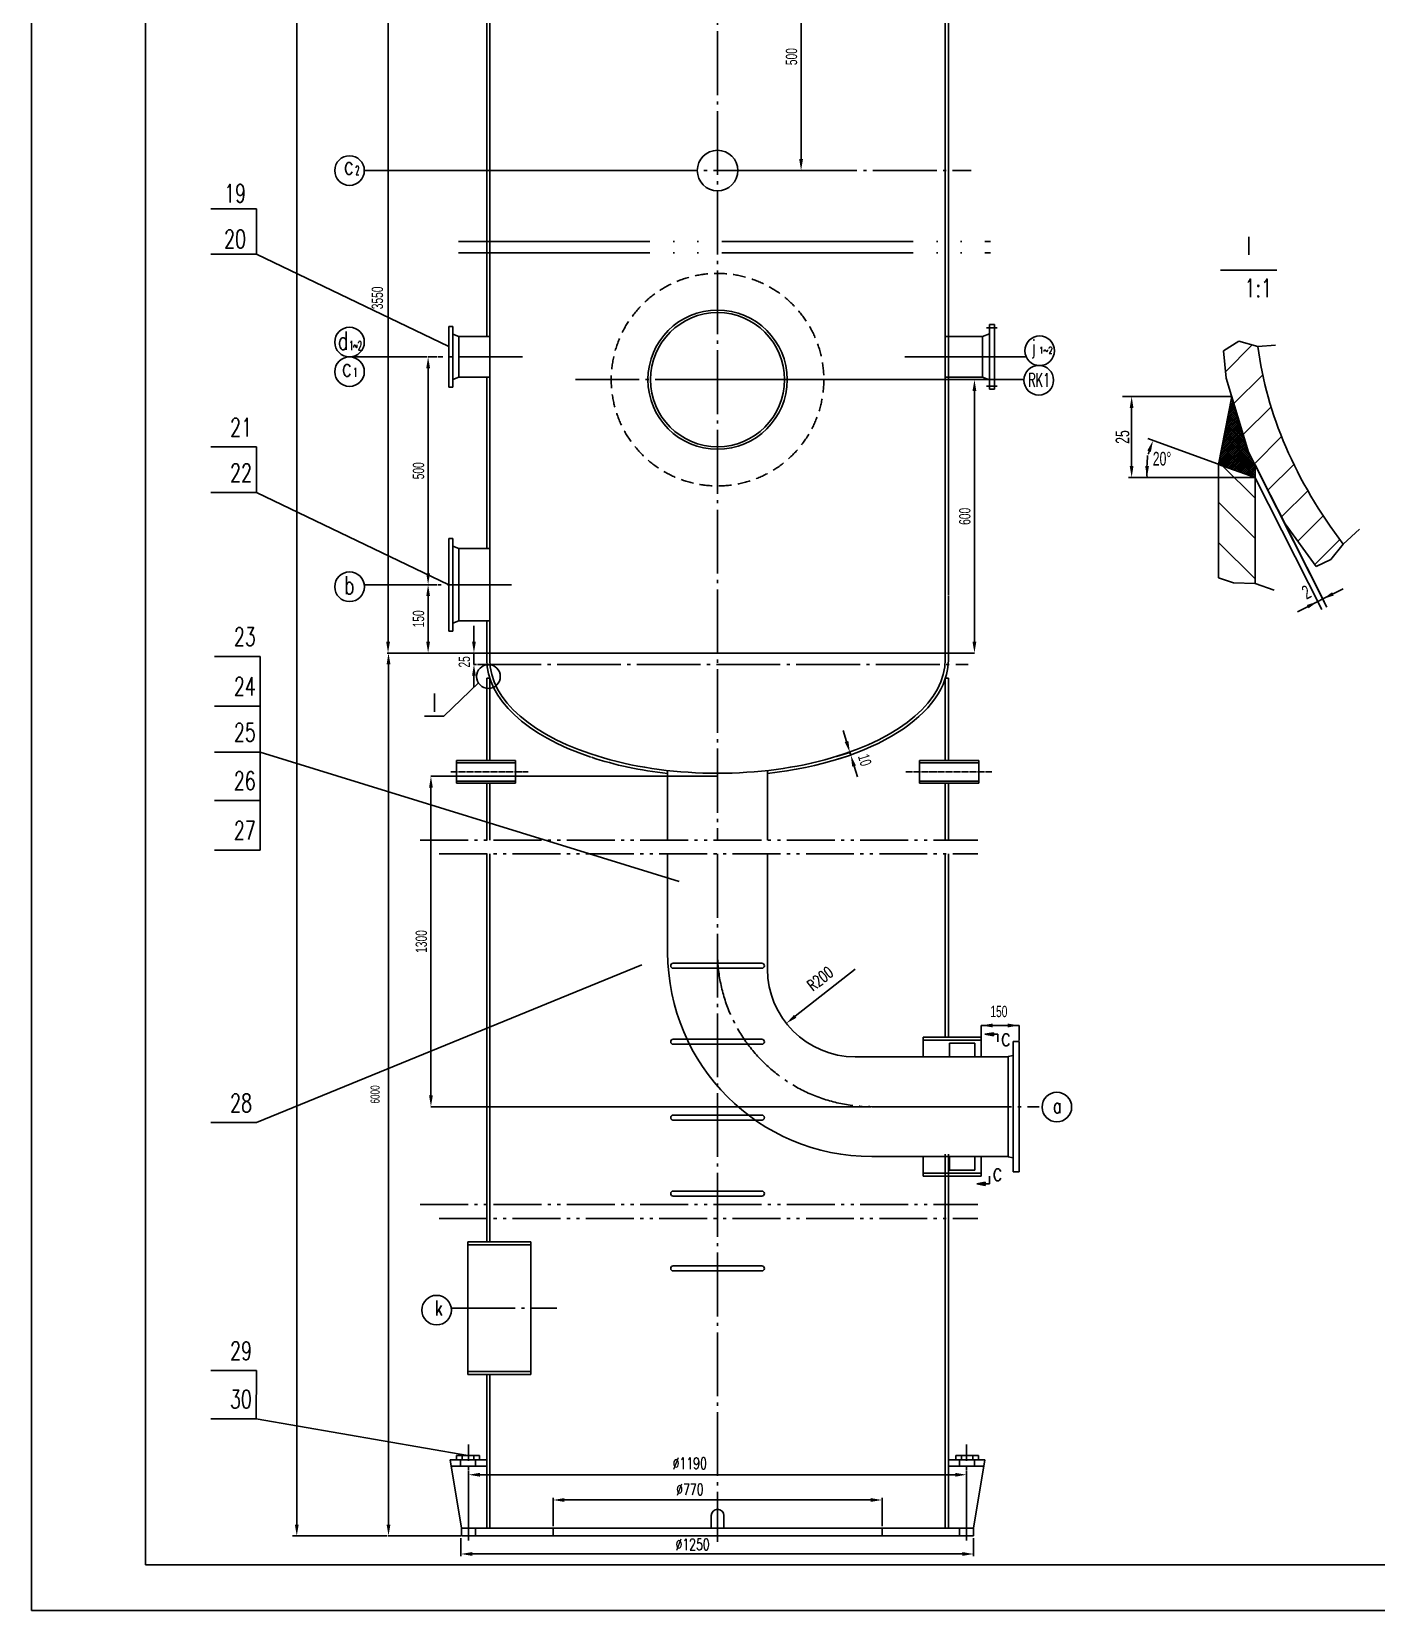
# Model space of a CAD drawing. Extents: x -16247 to -10307, y 4801 to 15314.
# Drawn here: x -16247 to -13295, y 4801 to 8267 of the extents above; entities that cross this region are included whole.
import ezdxf

# ---------------------------------------------------------------- set-up
doc = ezdxf.new("R2010")
doc.units = 0
doc.header["$LTSCALE"] = 70
doc.header["$MEASUREMENT"] = 0
for name, pattern in [('ACAD_ISO05W100', [33, 24, -3, 0, -3, 0, -3]), ('CENTER', [2.5, 2, -0.2, 0.1, -0.2]), ('DASHED', [0.6, 0.4, -0.2]), ('PHANTOM', [2.3, 1.5, -0.2, 0.1, -0.2, 0.1, -0.2])]:
    doc.linetypes.add(name, pattern=pattern)
doc.layers.get('0').update_dxf_attribs({"linetype": 'CONTINUOUS'})
for name, color, linetype in [('1', 1, 'CENTER'), ('2', 2, 'DASHED'), ('3', 3, 'CONTINUOUS'), ('5', 5, 'PHANTOM'), ('6', 6, 'CONTINUOUS')]:
    doc.layers.add(name, color=color, linetype=linetype)
doc.styles.add('HZ', font='TXT.SHX', dxfattribs={"width": 0.7, "bigfont": 'HZTXT.SHX'})
doc.styles.add('HZ1', font='TXT.SHX', dxfattribs={"width": 0.7, "bigfont": 'HZTXT.SHX'})
doc.styles.get("Standard").update_dxf_attribs({"font": 'GBTXT', "width": 0.67, "bigfont": 'INTECAD'})

msp = doc.modelspace()

# ---------------------------------------------------------------- hatches: boundary and pattern name
h = msp.add_hatch()
h.set_pattern_fill('_U', color=256, scale=3, angle=45, style=0, double=1, pattern_type=0)
h.set_pattern_definition([(45, (-4974.4355, 5706.4098), (-2.1213203, 2.1213203), []), (135, (-4974.4355, 5706.4098), (-2.1213203, -2.1213203), [])])
h.paths.add_polyline_path([(-13612.7, 7465.4), (-13641.6, 7316.6), (-13638.1, 7315.3), (-13561.6, 7288), (-13561.6, 7315.4), (-13575.9, 7343.5)])
at = {"layer": '3'}
h = msp.add_hatch(color=256, dxfattribs=at)
h.paths.add_polyline_path([(-14154.5, 6065.7), (-14135.5, 6062.2), (-14135.5, 6065.7)])
h.paths.add_polyline_path([(-14154.5, 6065.7), (-14135.5, 6065.7), (-14135.5, 6069.2)])
h = msp.add_hatch(color=256, dxfattribs=at)
h.paths.add_polyline_path([(-14153.7, 5741.1), (-14172.6, 5737.6), (-14153.7, 5737.6)])
h.paths.add_polyline_path([(-14153.7, 5737.6), (-14172.6, 5737.6), (-14153.7, 5734)])

# ---------------------------------------------------------------- linework, layer by layer
for p, q in [((-16247.2, 15313.7), (-16247.2, 4801.2)), ((-15665.1, 4989.8), (-15665.1, 15078.7)), ((-15464.7, 6927.6), (-15464.7, 8436.6)), ((-14558.1, 8436.6), (-14558.1, 7986.6)), ((-14739.5, 7961.6), (-14558.1, 7961.6)), ((-15853.7, 7877.7), (-15753.7, 7877.7)), ((-15753.7, 7877.7), (-15753.7, 7777.7)), ((-15853.7, 7777.7), (-15753.7, 7777.7)), ((-15753.7, 7777.7), (-15331.5, 7575.5)), ((-14127.5, 7616.6), (-14151.1, 7616.6)), ((-13631, 7566.1), (-13597.3, 7587.1)), ((-13626.4, 7520), (-13567.6, 7578.8)), ((-13597.3, 7587.1), (-13555.4, 7575.5)), ((-13555.4, 7575.5), (-13516.7, 7578.3)), ((-15356.7, 7552.6), (-15376.8, 7552.6)), ((-15376.8, 7077.6), (-15376.8, 7527.6)), ((-14330.2, 7552.6), (-14063.9, 7552.6)), ((-14254.3, 7552.6), (-14117.3, 7552.6)), ((-14739.5, 7502.6), (-14177.6, 7502.6)), ((-14330.2, 7502.6), (-14069.4, 7502.6)), ((-14127.5, 7488.6), (-14151.1, 7488.6)), ((-13608.1, 7450), (-13544.8, 7513.2)), ((-14177.6, 7477.6), (-14177.6, 6927.6)), ((-13587.6, 7382.1), (-13526.6, 7443.1)), ((-15853.7, 7354.9), (-15753.7, 7354.9)), ((-15753.7, 7354.9), (-15753.7, 7254.9)), ((-13563, 7318.2), (-13503.5, 7377.8)), ((-13632.8, 7313.4), (-13561.6, 7242.2)), ((-13561.6, 7315.4), (-13410.2, 7015.8)), ((-13533.2, 7259.7), (-13476.4, 7316.5)), ((-15853.7, 7254.9), (-15753.7, 7254.9)), ((-15753.7, 7254.9), (-15331.5, 7052.6)), ((-13503.3, 7201.2), (-13445.7, 7258.8)), ((-13641.6, 7233.8), (-13561.6, 7153.8)), ((-13467.9, 7148.2), (-13412.1, 7204)), ((-13368.1, 7141.5), (-13332.2, 7174.1)), ((-13641.6, 7145.5), (-13561.6, 7065.5)), ((-13430.6, 7097.1), (-13375.8, 7151.9)), ((-13395.2, 7108.2), (-13368.1, 7141.5)), ((-13427.3, 7092.6), (-13395.2, 7108.2)), ((-15378.8, 7052.6), (-15376.8, 7052.6)), ((-15356.7, 7052.6), (-15376.8, 7052.6)), ((-13641.6, 7067.8), (-13609, 7057)), ((-13609, 7057), (-13561.6, 7055.2)), ((-13561.6, 7055.2), (-13519.7, 7040.9)), ((-15376.8, 6927.6), (-15376.8, 7027.6)), ((-15276.2, 6927.6), (-15276.2, 6962.1)), ((-15466.7, 6902.6), (-15464.7, 6902.6)), ((-15249.2, 6902.6), (-15464.7, 6902.6)), ((-15358.9, 6902.6), (-15376.8, 6902.6)), ((-15270.7, 6902.6), (-15276.2, 6902.6)), ((-15276.2, 6877.6), (-15276.2, 6902.6)), ((-14739.5, 6902.6), (-14177.6, 6902.6)), ((-15845.4, 6895.1), (-15745.4, 6895.1)), ((-15745.4, 6895.1), (-15745.4, 6685.2)), ((-15463.7, 4989.8), (-15463.7, 6877.6)), ((-15270.7, 6877.6), (-15276.2, 6877.6)), ((-15266.5, 6837.3), (-15342, 6764.2)), ((-15276.2, 6852.6), (-15276.2, 6827.6)), ((-15845.4, 6786.1), (-15745.4, 6786.1)), ((-15342, 6764.2), (-15384.8, 6764.2)), ((-14458.3, 6708.4), (-14465.6, 6732.3)), ((-15845.4, 6685.2), (-15745.4, 6685.2)), ((-15745.6, 6685.2), (-14825.8, 6401.3)), ((-15745.4, 6685.2), (-15745.5, 6469.9)), ((-14480, 6675.6), (-14451, 6684.5)), ((-14478.1, 6669.4), (-14449.1, 6678.3)), ((-14449.1, 6678.3), (-14451.1, 6685.2)), ((-14441.8, 6654.4), (-14434.5, 6630.5)), ((-14743.5, 6632), (-15370.6, 6632)), ((-15370.6, 6607), (-15370.6, 5931.8)), ((-15845.6, 6578.9), (-15745.6, 6578.9)), ((-15845.6, 6469.9), (-15745.6, 6469.9)), ((-15753.7, 5871.8), (-14907.4, 6218.3)), ((-14439.3, 6209), (-14571, 6105.2)), ((-14162.6, 6052), (-14162.6, 6085.1)), ((-14162.6, 6085.1), (-14079.3, 6085.1)), ((-14079.3, 6052), (-14079.3, 6085.1)), ((-14404.9, 5906.8), (-15370.6, 5906.8)), ((-15853.7, 5871.8), (-15753.7, 5871.8)), ((-15853.7, 5327.7), (-15753.7, 5327.7)), ((-15753.7, 5327.7), (-15754.1, 5221.6)), ((-15854.1, 5221.6), (-15754.1, 5221.6)), ((-15754.1, 5221.6), (-15289.3, 5141.5)), ((-15288.2, 5106.8), (-15288.2, 5094)), ((-15263.2, 5099), (-14219.8, 5099)), ((-14194.8, 5106.8), (-14194.8, 5094)), ((-15102.6, 4986.5), (-15102.6, 5048.6)), ((-15077.6, 5043.6), (-14405.4, 5043.6)), ((-14380.4, 4986.5), (-14380.4, 5048.6)), ((-15466.7, 4964.8), (-15674.2, 4964.8)), ((-15304.7, 4964.8), (-15464.7, 4964.8)), ((-15304.7, 4959.8), (-15304.7, 4920.1)), ((-14179.3, 4959.8), (-14179.3, 4920.1)), ((-15279.7, 4925.1), (-14204.3, 4925.1)), ((-16247.2, 4801.2), (-10307.2, 4801.2))]:
    msp.add_line(p, q)
at = {"color": 0}
for p, q in [((-14786, 7961.6), (-15516.8, 7961.6)), ((-15378.8, 7552.6), (-15549.3, 7552.6)), ((-13613.7, 7465.4), (-13852.5, 7465.4)), ((-13832.5, 7440.4), (-13832.5, 7313)), ((-13638.1, 7315.3), (-13796.8, 7373.1)), ((-13641.6, 7288), (-13839.4, 7288)), ((-13838.4, 7288), (-13812.5, 7288)), ((-13641.6, 7288), (-13561.6, 7288)), ((-13561.1, 7287.1), (-13414.9, 6997.8)), ((-13550.1, 7292.7), (-13403.9, 7003.4)), ((-15378.8, 7052.6), (-15517, 7052.6)), ((-13412.9, 7021.2), (-13368.3, 7043.8)), ((-13468.5, 6993.1), (-13423.9, 7015.6)), ((-13423.9, 7015.6), (-13412.9, 7021.2)), ((-14058.3, 5906.8), (-14035.3, 5906.8))]:
    msp.add_line(p, q, dxfattribs=at)
for centre, radius in [((-15549.3, 7961.6), 32.5), ((-15549.3, 7585.1), 32.5), ((-14034.4, 7566.1), 32.5), ((-15549.3, 7520.1), 32.5), ((-14036.3, 7501.4), 32.5), ((-15549.2, 7048.1), 32.5), ((-15244.4, 6851), 26), ((-13996.7, 5906.1), 32.5), ((-15358.1, 5460.3), 32.5)]:
    msp.add_circle(centre, radius)
for centre, start, end in [((-13500.4, 7304.1), 173.8891, 183.0775), ((-13506, 7267.2), 164.8012, 166.0637)]:
    msp.add_arc(centre, 298.7, start, end, dxfattribs=at)
for points in [[(-14562.2, 7986.6), (-14553.9, 7986.6), (-14558.1, 7961.6)], [(-15380.9, 7527.6), (-15372.6, 7527.6), (-15376.8, 7552.6)], [(-14181.8, 7477.6), (-14173.4, 7477.6), (-14177.6, 7502.6)], [(-15380.9, 7077.6), (-15372.6, 7077.6), (-15376.8, 7052.6)], [(-15380.9, 7027.6), (-15372.6, 7027.6), (-15376.8, 7052.6)], [(-15468.9, 6927.6), (-15460.5, 6927.6), (-15464.7, 6902.6)], [(-15467.9, 6877.6), (-15459.5, 6877.6), (-15463.7, 6902.6)], [(-15380.9, 6927.6), (-15372.6, 6927.6), (-15376.8, 6902.6)], [(-15280.4, 6927.6), (-15272, 6927.6), (-15276.2, 6902.6)], [(-14181.8, 6927.6), (-14173.4, 6927.6), (-14177.6, 6902.6)], [(-15280.4, 6852.6), (-15272, 6852.6), (-15276.2, 6877.6)], [(-14454.3, 6709.6), (-14462.3, 6707.2), (-14451, 6684.5)], [(-14437.8, 6655.6), (-14445.8, 6653.1), (-14449.1, 6678.3)], [(-15374.7, 6607), (-15366.4, 6607), (-15370.6, 6632)], [(-14573.6, 6108.4), (-14568.4, 6101.9), (-14590.6, 6089.7)], [(-14137.6, 6089.3), (-14137.6, 6080.9), (-14162.6, 6085.1)], [(-14104.3, 6089.3), (-14104.3, 6080.9), (-14079.3, 6085.1)], [(-15374.7, 5931.8), (-15366.4, 5931.8), (-15370.6, 5906.8)], [(-15263.2, 5103.2), (-15263.2, 5094.8), (-15288.2, 5099)], [(-14219.8, 5103.2), (-14219.8, 5094.8), (-14194.8, 5099)], [(-15077.6, 5047.8), (-15077.6, 5039.4), (-15102.6, 5043.6)], [(-14405.4, 5047.8), (-14405.4, 5039.4), (-14380.4, 5043.6)], [(-15669.3, 4989.8), (-15660.9, 4989.8), (-15665.1, 4964.8)], [(-15467.9, 4989.8), (-15459.5, 4989.8), (-15463.7, 4964.8)], [(-15279.7, 4929.3), (-15279.7, 4920.9), (-15304.7, 4925.1)], [(-14204.3, 4929.3), (-14204.3, 4920.9), (-14179.3, 4925.1)]]:
    msp.add_solid(points)
for points in [[(-13832.5, 7465.4), (-13828.4, 7440.4), (-13836.7, 7440.4)], [(-13785.6, 7369), (-13790.3, 7344.1), (-13798.1, 7347)], [(-13832.5, 7288), (-13836.7, 7313), (-13828.4, 7313)], [(-13798.7, 7288), (-13794.5, 7313), (-13802.8, 7313)], [(-13412.9, 7021.2), (-13392.5, 7036.2), (-13388.7, 7028.8)], [(-13423.9, 7015.6), (-13444.4, 7000.6), (-13448.1, 7008.1)]]:
    msp.add_solid(points, dxfattribs=at)
at = {"layer": '1'}
for p, q in [((-15275.4, 7961.6), (-14184.6, 7961.6)), ((-14117.3, 7552.6), (-14330.2, 7552.6)), ((-15268.7, 6877.6), (-14191.5, 6877.6)), ((-14741.5, 6693), (-14741.5, 6492)), ((-14741.5, 6461.5), (-14741.5, 4951.7)), ((-14236.2, 5906.8), (-14047.3, 5906.8)), ((-15326, 5464.8), (-15094.3, 5464.8)), ((-15288.2, 4954.5), (-15288.2, 5165.2)), ((-14194.8, 4954.5), (-14194.8, 5165.2))]:
    msp.add_line(p, q, dxfattribs=at)
at = {"layer": '1', "linetype": 'CENTER'}
for p, q in [((-15169.7, 7552.6), (-15354.7, 7552.6)), ((-15053.6, 7502.6), (-14418.5, 7502.6)), ((-15194.1, 7052.6), (-15354.7, 7052.6))]:
    msp.add_line(p, q, dxfattribs=at)
at = {"layer": '1', "ltscale": 0.1}
for p, q in [((-15326.9, 6641.6), (-15157.2, 6641.6)), ((-14139.4, 6641.6), (-14329.8, 6641.6))]:
    msp.add_line(p, q, dxfattribs=at)
at = {"layer": '1', "linetype": 'Continuous'}
msp.add_line((-14402.9, 5906.8), (-14236.2, 5906.8), dxfattribs=at)
at = {"layer": '1'}
msp.add_arc((-14402.9, 6245.5), 338.6, 180, 270, dxfattribs=at)
at = {"layer": '2'}
msp.add_circle((-14741.5, 7502.6), 233.3, dxfattribs=at)
for centre, start, end in [((-14838.7, 5882.8), 90, 270), ((-14644.3, 5882.8), 270, 90)]:
    msp.add_arc(centre, 5.56, start, end, dxfattribs=at)
at = {"layer": '3', "color": 1, "linetype": 'CENTER'}
msp.add_line((-14741.5, 15092.2), (-14741.5, 6492), dxfattribs=at)
at = {"layer": '3'}
for p, q in [((-14241.5, 8099.2), (-14241.5, 9512)), ((-15241.5, 6888.7), (-15241.5, 8764.9)), ((-15248.2, 8625.2), (-15248.2, 7598.4)), ((-14234.8, 8325.1), (-14234.8, 7029.5)), ((-14241.5, 6888.7), (-14241.5, 8312.3)), ((-15248.2, 7812.3), (-15248.2, 7604)), ((-15248.2, 7812.3), (-15248.2, 7597.1)), ((-13637.5, 7742.6), (-13513.6, 7742.6)), ((-15322.6, 7619.3), (-15331.5, 7619.3)), ((-15309.3, 7597.1), (-15322.6, 7602.2)), ((-15241.5, 7597.1), (-15309.3, 7597.1)), ((-14241.5, 7597.1), (-14160.2, 7597.1)), ((-14160.2, 7597.1), (-14144.2, 7603.2)), ((-14160.2, 7597.1), (-14160.2, 7508.1)), ((-14144.2, 7623.7), (-14133.5, 7623.7)), ((-14144.2, 7623.7), (-14144.2, 7481.4)), ((-14133.5, 7623.7), (-14133.5, 7481.4)), ((-15322.6, 7485.9), (-15331.5, 7485.9)), ((-15309.3, 7508.1), (-15322.6, 7503)), ((-15241.5, 7508.1), (-15309.3, 7508.1)), ((-15248.2, 7508.1), (-15248.2, 7132.1)), ((-14241.5, 7508.1), (-14160.2, 7508.1)), ((-14160.2, 7508.1), (-14144.2, 7502)), ((-14144.2, 7481.4), (-14133.5, 7481.4)), ((-13612.7, 7465.4), (-13641.6, 7316.6)), ((-13641.6, 7316.6), (-13641.6, 7067.8)), ((-13641.6, 7316.6), (-13561.6, 7288)), ((-13561.6, 7315.4), (-13561.6, 7055.2)), ((-15331.5, 7154.3), (-15331.5, 6950.9)), ((-15322.6, 7154.3), (-15331.5, 7154.3)), ((-15322.6, 7154.3), (-15322.6, 6950.9)), ((-15309.3, 7132.1), (-15322.6, 7137.2)), ((-15241.5, 7132.1), (-15309.3, 7132.1)), ((-15309.3, 7132.1), (-15309.3, 6973.1)), ((-15248.2, 7132.1), (-15241.5, 7132.1)), ((-15248.2, 7052.6), (-15241.5, 7052.6)), ((-14234.8, 7028.3), (-14234.8, 6888.7)), ((-15309.3, 6973.1), (-15322.6, 6968)), ((-15241.5, 6973.1), (-15309.3, 6973.1)), ((-15248.2, 6973.1), (-15248.2, 6888.7)), ((-15248.2, 6973.1), (-15241.5, 6973.1)), ((-15322.6, 6950.9), (-15331.5, 6950.9)), ((-15248.2, 6902.6), (-14234.8, 6902.6)), ((-15248.2, 6847.2), (-15248.2, 6666.4)), ((-15241.5, 6847.2), (-15248.2, 6847.2)), ((-15241.5, 6847.2), (-15241.5, 6666.4)), ((-14241.5, 6847.2), (-14234.8, 6847.2)), ((-14241.5, 6847.2), (-14241.5, 6666.4)), ((-14234.8, 6847.2), (-14234.8, 6666.4)), ((-15184.7, 6666.4), (-15314.8, 6666.4)), ((-15314.8, 6666.4), (-15314.8, 6616.9)), ((-15184.7, 6661.9), (-15314.8, 6661.9)), ((-15184.7, 6666.4), (-15184.7, 6616.9)), ((-14298.3, 6666.4), (-14168.2, 6666.4)), ((-14298.3, 6666.4), (-14298.3, 6616.9)), ((-14298.3, 6661.9), (-14168.2, 6661.9)), ((-14168.2, 6666.4), (-14168.2, 6616.9)), ((-15184.7, 6621.4), (-15314.8, 6621.4)), ((-14851, 6644.8), (-14851, 6492.4)), ((-14632, 6644.8), (-14632, 6492)), ((-14298.3, 6621.4), (-14168.2, 6621.4)), ((-15184.7, 6616.9), (-15314.8, 6616.9)), ((-15248.2, 6616.9), (-15248.2, 6492)), ((-15241.5, 6616.9), (-15241.5, 6492)), ((-14298.3, 6616.9), (-14168.2, 6616.9)), ((-14241.5, 6616.9), (-14241.5, 6492)), ((-14234.8, 6616.9), (-14234.8, 6492)), ((-15248.2, 6461.5), (-15248.2, 6245.5)), ((-15241.5, 6461.5), (-15241.5, 6245.5)), ((-14851, 6461.9), (-14851, 6413.9)), ((-14632, 6461.5), (-14632, 6413.5)), ((-14241.5, 6461.5), (-14241.5, 6059.4)), ((-14234.8, 6461.5), (-14234.8, 6059.4)), ((-14851, 6413.9), (-14851, 6245.5)), ((-14632, 6413.5), (-14632, 6245.5)), ((-15248.2, 6250.9), (-15248.2, 5610.3)), ((-15241.5, 6250.9), (-15241.5, 5610.3)), ((-14838.7, 6221.7), (-14802.3, 6221.7)), ((-14838.7, 6210.6), (-14802.3, 6210.6)), ((-14802.3, 6221.7), (-14785.1, 6221.7)), ((-14802.3, 6210.6), (-14800.8, 6210.6)), ((-14752, 6210.6), (-14802.3, 6210.6)), ((-14785.1, 6221.7), (-14743.9, 6221.7)), ((-14752, 6210.6), (-14680.7, 6210.6)), ((-14743.9, 6221.7), (-14680.7, 6221.7)), ((-14680.7, 6221.7), (-14644.3, 6221.7)), ((-14680.7, 6210.6), (-14644.3, 6210.6)), ((-15248.2, 6123.8), (-15248.2, 6010.7)), ((-15241.5, 6123.8), (-15241.5, 6010.7)), ((-14154.5, 6065.7), (-14135.5, 6069.2)), ((-14154.5, 6065.7), (-14126.5, 6065.7)), ((-14154.5, 6065.7), (-14135.5, 6062.2)), ((-14135.5, 6069.2), (-14135.5, 6065.7)), ((-14135.5, 6062.2), (-14135.5, 6065.7)), ((-14126.5, 6049), (-14126.5, 6065.7)), ((-14838.7, 6055.1), (-14802.3, 6055.1)), ((-14838.7, 6044), (-14802.3, 6044)), ((-14802.3, 6055.1), (-14680.7, 6055.1)), ((-14802.3, 6044), (-14680.7, 6044)), ((-14680.7, 6055.1), (-14644.3, 6055.1)), ((-14680.7, 6044), (-14644.3, 6044)), ((-14290.4, 6059.4), (-14162.6, 6059.4)), ((-14290.4, 6059.4), (-14290.4, 6016.3)), ((-14290.4, 6052.7), (-14162.6, 6052.7)), ((-14232.1, 6046.4), (-14176.5, 6046.4)), ((-14232.1, 6046.4), (-14232.1, 6016.3)), ((-14176.5, 6046.4), (-14176.5, 6016.3)), ((-14162.6, 6059.4), (-14162.6, 6016.3)), ((-14092.6, 6050), (-14079.3, 6050)), ((-14092.6, 6050), (-14092.6, 5763.7)), ((-14079.3, 6050), (-14079.3, 5763.7)), ((-14236.2, 6016.3), (-14103.7, 6016.3)), ((-14103.7, 6016.7), (-14092.6, 6018.9)), ((-14103.7, 6016.7), (-14103.7, 5797)), ((-14838.7, 5888.4), (-14644.3, 5888.4)), ((-14838.7, 5877.3), (-14644.3, 5877.3)), ((-14290.4, 5754.3), (-14290.4, 5797.3)), ((-14241.5, 5803), (-14241.5, 4981.5)), ((-14236.2, 5797.3), (-14103.7, 5797.3)), ((-14234.8, 5803), (-14234.8, 4981.5)), ((-14232.1, 5767.3), (-14232.1, 5797.3)), ((-14176.5, 5767.3), (-14176.5, 5797.3)), ((-14162.6, 5754.3), (-14162.6, 5797.3)), ((-14103.7, 5797), (-14092.6, 5794.8)), ((-14290.4, 5761), (-14162.6, 5761)), ((-14290.4, 5754.3), (-14162.6, 5754.3)), ((-14232.1, 5767.3), (-14176.5, 5767.3)), ((-14144.6, 5754.2), (-14144.6, 5737.6)), ((-14092.6, 5763.7), (-14079.3, 5763.7)), ((-14838.7, 5721.7), (-14644.3, 5721.7)), ((-14172.6, 5737.6), (-14153.7, 5741.1)), ((-14172.6, 5737.6), (-14153.7, 5734)), ((-14172.6, 5737.6), (-14144.6, 5737.6)), ((-14153.7, 5741.1), (-14153.7, 5737.6)), ((-14153.7, 5734), (-14153.7, 5737.6)), ((-14838.7, 5710.6), (-14644.3, 5710.6)), ((-15289.8, 5610.3), (-15151, 5610.3)), ((-15289.8, 5610.3), (-15289.8, 5319.2)), ((-15289.8, 5603.7), (-15151, 5603.7)), ((-15151, 5610.3), (-15151, 5319.2)), ((-14838.7, 5557.5), (-14644.3, 5557.5)), ((-14838.7, 5546.3), (-14644.3, 5546.3)), ((-15289.8, 5325.9), (-15151, 5325.9)), ((-15289.8, 5319.2), (-15151, 5319.2)), ((-15248.2, 5319.2), (-15248.2, 4981.5)), ((-15241.5, 5319.2), (-15241.5, 4981.5)), ((-15328.2, 5131.5), (-15303.7, 4981.5)), ((-15248.2, 5131.5), (-15328.2, 5131.5)), ((-15314.3, 5141.5), (-15314.3, 5131.5)), ((-15314.3, 5141.5), (-15264.3, 5141.5)), ((-15306, 5131.5), (-15306, 5118.1)), ((-15301.8, 5141.5), (-15301.8, 5131.5)), ((-15276.8, 5141.5), (-15276.8, 5131.5)), ((-15272.6, 5131.5), (-15272.6, 5118.1)), ((-15264.3, 5141.5), (-15264.3, 5131.5)), ((-14234.8, 5131.5), (-14154.8, 5131.5)), ((-14168.7, 5141.5), (-14218.7, 5141.5)), ((-14218.7, 5141.5), (-14218.7, 5131.5)), ((-14210.4, 5131.5), (-14210.4, 5118.1)), ((-14206.2, 5141.5), (-14206.2, 5131.5)), ((-14181.2, 5141.5), (-14181.2, 5131.5)), ((-14154.8, 5131.5), (-14179.3, 4981.5)), ((-14177.1, 5131.5), (-14177.1, 5118.1)), ((-14168.7, 5141.5), (-14168.7, 5131.5)), ((-15248.2, 5118.1), (-15326.4, 5118.1)), ((-14234.8, 5118.1), (-14156.6, 5118.1)), ((-14755.4, 5009.2), (-14755.4, 4981.5)), ((-14727.6, 5009.2), (-14727.6, 4981.5)), ((-15303.7, 4981.5), (-15303.7, 4964.8)), ((-15303.7, 4981.5), (-14179.3, 4981.5)), ((-15303.7, 4964.8), (-14179.3, 4964.8)), ((-15272.6, 4981.5), (-15272.6, 4964.8)), ((-15102.6, 4981.5), (-15102.6, 4964.8)), ((-14380.4, 4981.5), (-14380.4, 4964.8)), ((-14210.4, 4981.5), (-14210.4, 4964.8)), ((-14179.3, 4981.5), (-14179.3, 4964.8))]:
    msp.add_line(p, q, dxfattribs=at)
at = {"layer": '3', "linetype": 'CENTER'}
for p, q in [((-15331.5, 7619.3), (-15331.5, 7485.9)), ((-15322.6, 7619.3), (-15322.6, 7485.9)), ((-15309.3, 7597.1), (-15309.3, 7508.1))]:
    msp.add_line(p, q, dxfattribs=at)
at = {"layer": '3', "linetype": 'Continuous'}
for p, q in [((-14632, 6245.5), (-14632, 6209)), ((-14439.3, 6016.3), (-14236.2, 6016.3)), ((-14402.9, 5797.3), (-14236.2, 5797.3))]:
    msp.add_line(p, q, dxfattribs=at)
at = {"layer": '3'}
msp.add_lwpolyline([(-13631, 7566.1), (-13625, 7506), (-13575.9, 7343.5), (-13495.6, 7186.2), (-13427.3, 7092.6)], dxfattribs=at)
for centre, radius in [((-14741.5, 7961.6), 44.5), ((-14741.5, 7502.6), 152.8), ((-14741.5, 7502.6), 147.2)]:
    msp.add_circle(centre, radius, dxfattribs=at)
for centre, radius, start, end in [((-14402.9, 6245.5), 448.1, 180, 270), ((-14838.7, 6216.2), 5.56, 90, 270), ((-14644.3, 6216.2), 5.56, 270, 90), ((-14838.7, 6049.5), 5.56, 90, 270), ((-14644.3, 6049.5), 5.56, 270, 90), ((-14838.7, 5716.2), 5.56, 90, 270), ((-14644.3, 5716.2), 5.56, 270, 90), ((-14838.7, 5551.9), 5.56, 90, 270), ((-14644.3, 5551.9), 5.56, 270, 90), ((-14741.5, 5009.2), 13.9, 0, 180)]:
    msp.add_arc(centre, radius, start, end, dxfattribs=at)
at = {"layer": '3', "linetype": 'Continuous'}
msp.add_arc((-14439.3, 6209), 192.7, 180, 270, dxfattribs=at)
at = {"layer": '3'}
for centre, major_axis, ratio, start_param, end_param in [((-10561.6, 7671.5), (3000, 0), 0.5, 3.205686, 3.502736), ((-14741.5, 6888.7), (-506.7, 0), 0.506579, 0, 0.990531), ((-14741.5, 6888.7), (-500, 0), 0.5, 0, 3.141593), ((-14741.5, 6888.7), (-506.7, 0), 0.506579, 1.788633, 3.141593), ((-14741.5, 6888.7), (-506.7, 0), 0.506579, 0.992916, 1.352959)]:
    msp.add_ellipse(centre, major_axis=major_axis, ratio=ratio, start_param=start_param, end_param=end_param, dxfattribs=at)
at = {"layer": '5'}
for p, q in [((-15394.2, 6492), (-14169.8, 6492)), ((-15352.3, 6461.5), (-14169.8, 6461.5)), ((-15394.2, 5692.4), (-14169.8, 5692.4)), ((-15352.3, 5661.8), (-14169.8, 5661.8))]:
    msp.add_line(p, q, dxfattribs=at)
at = {"layer": '6'}
for p, q in [((-15997.2, 15261.6), (-15997.2, 4901.2)), ((-15997.2, 4901.2), (-10407.2, 4901.2))]:
    msp.add_line(p, q, dxfattribs=at)
at = {"layer": '6', "linetype": 'ACAD_ISO05W100', "ltscale": 0.25}
for p, q in [((-15309.8, 7806.2), (-14142.6, 7806.2)), ((-15309.8, 7781.2), (-14142.6, 7781.2))]:
    msp.add_line(p, q, dxfattribs=at)

# ---------------------------------------------------------------- texts
at = {"style": 'HZ1', "width": 0.7}
for s, p in [('19', (-15824.6, 7891.4)), ('20', (-15824.6, 7791.4)), ('1:1', (-13584.5, 7683.8)), ('21', (-15811.4, 7378.1)), ('22', (-15811.4, 7278.1)), ('23', (-15803.1, 6918.4)), ('24', (-15803.1, 6809.3)), ('25', (-15803.1, 6708.5)), ('26', (-15803.2, 6602.2)), ('27', (-15803.2, 6493.2)), ('28', (-15811.4, 5895.1)), ('29', (-15811.4, 5351)), ('30', (-15811.8, 5244.9))]:
    msp.add_text(s, height=40, dxfattribs=at).set_placement(p)
at = {"color": 3, "style": 'HZ1', "width": 0.7}
for p in [(-13580.2, 7776.3), (-15367.6, 6773.6)]:
    msp.add_text('I', height=40, dxfattribs=at).set_placement(p)
at = {"attachment_point": 5}
for s, insert, char_height, rotation in [('\\A1;500', (-14579.1, 8211.6), 25, 90), ('\\A1;3550', (-15488.1, 7682.1), 25, 90), ('\\A1;500', (-15397.8, 7302.6), 25, 90), ('\\A1;600', (-14198.6, 7202.6), 25, 90), ('\\A1;150', (-15397.8, 6977.6), 25, 90), ('\\A1;25', (-15297.2, 6883.2), 25, 90), ('\\A1;10', (-14418.3, 6667.7), 25, 286.9736), ('\\A1;1300', (-15391.6, 6269.4), 25, 90), ('\\A1;6000', (-15493.1, 5933.7), 20, 90)]:
    msp.add_mtext(s, dxfattribs=dict(at, insert=insert, char_height=char_height, rotation=rotation))
at = {"color": 0, "char_height": 30, "attachment_point": 5}
for s, insert, width, rotation in [('25', (-13852.5, 7376.7), 80.03, 90), ('2', (-13449, 7036.3), 50.03, 26.8106)]:
    msp.add_mtext(s, dxfattribs=dict(at, insert=insert, width=width, rotation=rotation))
at = {"color": 0, "insert": (-13765.8, 7328.9), "char_height": 30, "width": 95.03, "attachment_point": 5}
msp.add_mtext('20%%d', dxfattribs=at)
at = {"insert": (-14516.1, 6187.8), "char_height": 25, "attachment_point": 5, "rotation": 38.2661, "style": 'HZ'}
msp.add_mtext('\\A1;R200', dxfattribs=at)
at = {"insert": (-14123.9, 6115.7), "char_height": 25, "attachment_point": 5}
msp.add_mtext('\\A1;150', dxfattribs=at)
at = {"char_height": 25, "attachment_point": 5, "style": 'HZ'}
for s, insert in [('\\A1;%%C1190', (-14802.4, 5124)), ('\\A1;%%C770', (-14802.3, 5066.8)), ('\\A1;%%C1250', (-14796.2, 4946.2))]:
    msp.add_mtext(s, dxfattribs=dict(at, insert=insert))
at = {"layer": '3', "style": 'HZ1'}
for s, height, width, p in [('c', 40, 0.7, (-15561.7, 7952.8)), ('2', 20, 0.4, (-15536.3, 7952.1)), ('d', 40, 0.7, (-15574.8, 7568.1)), ('j', 30, 0.6, (-14051.8, 7559.8)), ('1~2', 20, 0.4, (-15549.4, 7567.5)), ('1~2', 15, 0.6, (-14035, 7559.8)), ('c', 40, 0.7, (-15566, 7509.5)), ('1', 20, 0.4, (-15540.6, 7508.9)), ('RK1', 30, 0.6, (-14059.6, 7486.6)), ('b', 40, 0.7, (-15561, 7031.5)), ('c', 40, 0.7, (-14119.5, 6040.2)), ('a', 33.3, 0.7, (-14005, 5892.3)), ('c', 40, 0.7, (-14137.8, 5744)), ('k', 33.3, 0.7, (-15361.3, 5448.4))]:
    msp.add_text(s, height=height, dxfattribs=dict(at, width=width)).set_placement(p)

doc.saveas('drawing.dxf')
